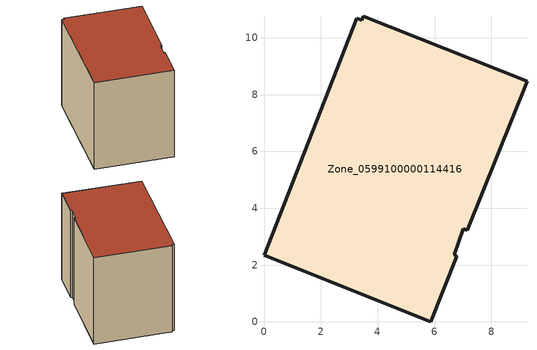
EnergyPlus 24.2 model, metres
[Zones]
Zone_0599100000114416
 floor ground (C_G): 5.86,0 0,2.34 3.27,10.68 3.44,10.61 3.5,10.76 9.25,8.46 7.15,3.22 7.01,3.28 6.69,2.37 6.78,2.31 z0
 wall outside (C_F): 3.44,10.61 3.27,10.68 0,2.34 5.86,0 6.78,2.31 6.69,2.37 7.01,3.28 7.15,3.22 9.25,8.46 3.5,10.76 3.44,10.61 z0:7.89
 roof outside (C_R): 5.86,0 6.78,2.31 6.69,2.37 7.01,3.28 7.15,3.22 9.25,8.46 3.5,10.76 3.44,10.61 3.27,10.68 0,2.34 z7.89
[BUILDING]
Pand.0599100000114416: North Axis=0; Terrain=City; Loads Convergence Tolerance Value=0.04; Temperature Convergence Tolerance Value=0.4; Solar Distribution=FullExterior; Maximum Number of Warmup Days=25; Minimum Number of Warmup Days=1
[Site:Location]
Rotterdam.The.Hague.AP_ZH_NLD Design_Conditions: Latitude=51.96; Longitude=4.45; Time Zone=1; Elevation=-4.5
[SITE:GROUNDTEMPERATURE:BUILDINGSURFACE]
18, 18, 18, 18, 18, 18, 18, 18, 18, 18, 18, 18
[MATERIAL] Thermal Absorptance=0.9; Solar Absorptance=0.7; Visible Absorptance=0.7
Name | Roughness | Thickness | Conductivity | Density | Specific Heat
G.TC.1975-1991 | MediumSmooth | 0.15 | 0.288461 | 540 | 1210
F.TC.1975-1991 | Rough | 0.3 | 0.230769 | 1920 | 840
R.TC.1975-1991 | MediumRough | 0.2 | 0.153846 | 1500 | 1000
[CONSTRUCTION]
C_G: G.TC.1975-1991
C_F: F.TC.1975-1991
C_R: R.TC.1975-1991
[ZONE]
Zone_0599100000114416: Type=1; Multiplier=1; Ceiling Height=Autocalculate; Volume=Autocalculate; Floor Area=autocalculate; Part of Total Floor Area=Yes
[ZONEINFILTRATION:DESIGNFLOWRATE]
Infil_Zone_0599100000114416: Zone or ZoneList or Space or SpaceList=Zone_0599100000114416; Schedule=AlwaysOn; Design Flow Rate Calculation Method=Flow/Area; Flow Rate per Floor Area=0.003; Constant Term Coefficient=1; Temperature Term Coefficient=0; Velocity Term Coefficient=0; Velocity Squared Term Coefficient=0
[HVACTEMPLATE:ZONE:IDEALLOADSAIRSYSTEM]
Zone_0599100000114416: Maximum Heating Supply Air Temperature=50; Minimum Cooling Supply Air Temperature=13; Maximum Heating Supply Air Humidity Ratio=0.0156; Minimum Cooling Supply Air Humidity Ratio=0.0077; Heating Limit=NoLimit; Cooling Limit=NoLimit; Dehumidification Control Type=ConstantSensibleHeatRatio; Cooling Sensible Heat Ratio=0.7; Dehumidification Setpoint=60; Humidification Control Type=None; Humidification Setpoint=30; Outdoor Air Method=None; Outdoor Air Flow Rate per Person=0.00944; Outdoor Air Flow Rate per Zone Floor Area=0; Outdoor Air Flow Rate per Zone=0; Demand Controlled Ventilation Type=None; Outdoor Air Economizer Type=NoEconomizer; Heat Recovery Type=None; Sensible Heat Recovery Effectiveness=0.7; Latent Heat Recovery Effectiveness=0.65
[ZONECONTROL:THERMOSTAT]
ThermostatControl_Zone_0599100000114416: Zone or ZoneList=Zone_0599100000114416; Control Type Schedule=DualSetpointControlType; Control 1=Thermostat_Zone_0599100000114416; Temperature Difference Between Cutout And Setpoint=0
[THERMOSTATSETPOINT:DUALSETPOINT]
Thermostat_Zone_0599100000114416: Heating Setpoint Temperature Schedule=HeatingSetpoint_Zone_0599100000114416; Cooling Setpoint Temperature Schedule=CoolingSetpoint_Zone_0599100000114416
[SCHEDULE:COMPACT]
HeatingSetpoint_Zone_0599100000114416: Through: 12/31, For: AllDays, Until: 24:00, 21
CoolingSetpoint_Zone_0599100000114416: Through: 12/31, For: AllDays, Until: 24:00, 24
DualSetpointControlType: Through: 12/31, For: AllDays, Until: 24:00, 4
AlwaysOn: Through: 12/31, For: AllDays, Until: 24:00, 1
